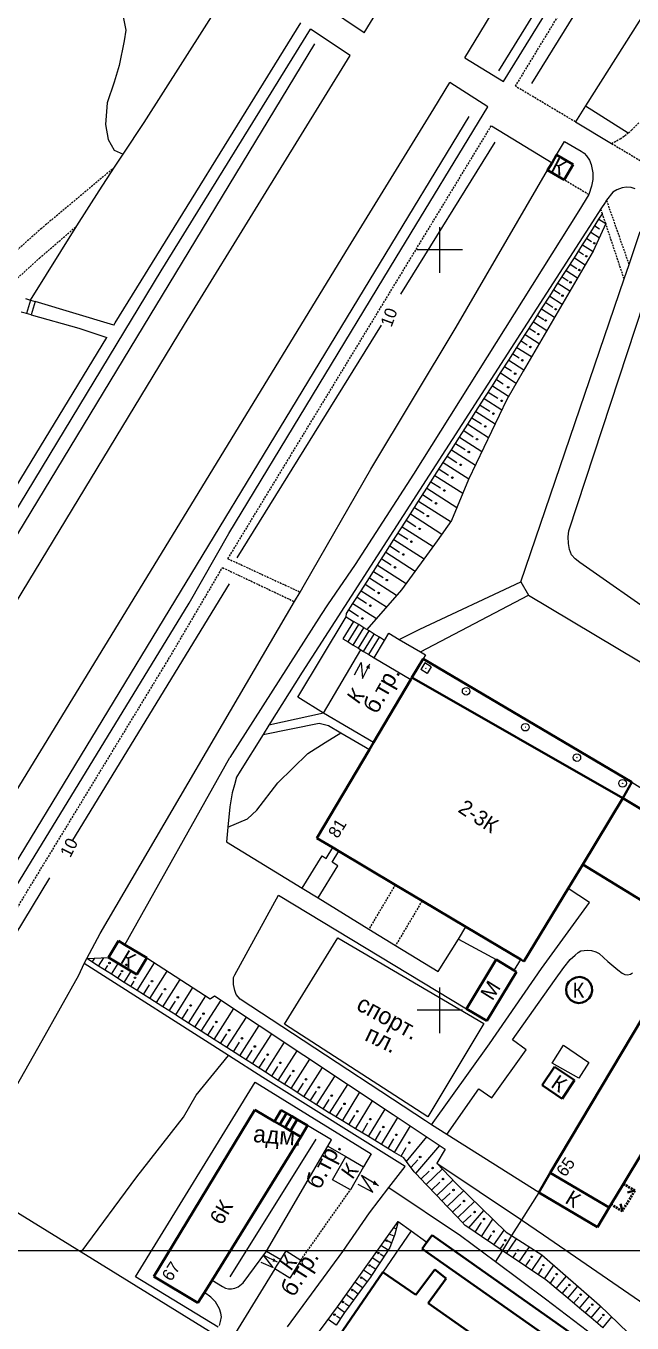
# Model space of a CAD drawing. Extents: x 1000 to 4000, y -5000 to -1000.
# Drawn here: x 2291.1 to 2450.5, y -1882.3 to -1541.1 of the extents above; entities that cross this region are included whole.
import ezdxf
from ezdxf.enums import TextEntityAlignment as Align

# ---------------------------------------------------------------- set-up
doc = ezdxf.new("R2010")
doc.units = 0
doc.header["$MEASUREMENT"] = 0
doc.linetypes.add('DASHED', pattern=[0.75, 0.5, -0.25])
for name, color, linetype in [('1', 7, 'CONTINUOUS'), ('11', 7, 'CONTINUOUS'), ('13', 7, 'CONTINUOUS'), ('16', 7, 'CONTINUOUS'), ('17', 7, 'CONTINUOUS'), ('24', 7, 'CONTINUOUS'), ('25', 7, 'CONTINUOUS'), ('37', 7, 'CONTINUOUS'), ('40', 7, 'CONTINUOUS'), ('42', 7, 'CONTINUOUS'), ('7', 7, 'CONTINUOUS'), ('границы команд_1', 10, 'CONTINUOUS')]:
    doc.layers.add(name, color=color, linetype=linetype)
doc.styles.get("Standard").update_dxf_attribs({"font": 'txt', "height": 0.2})

msp = doc.modelspace()

# ---------------------------------------------------------------- linework, layer by layer
at = {"layer": '1', "color": 253, "linetype": 'Continuous', "lineweight": 0}
for p, q in [((2400, -1606.06), (2400, -1594.02)), ((2405.96, -1600), (2394.04, -1600)), ((2400, -1806.06), (2400, -1794.02)), ((2405.96, -1800), (2394.04, -1800))]:
    msp.add_line(p, q, dxfattribs=at)
at = {"layer": '11', "color": 253, "linetype": 'Continuous', "lineweight": 0}
for p, q in [((2488.46, -1482.95), (2438.28, -1562.14)), ((2322.2, -1566.53), (2343.34, -1533.36)), ((2416.69, -1555.75), (2428.66, -1536.48)), ((2406.5, -1549.56), (2416.69, -1555.75)), ((2412.59, -1562.38), (2402.56, -1556.05)), ((2438.28, -1562.14), (2435.6, -1566.37)), ((2316.69, -1574.84), (2322.2, -1566.53)), ((2413.51, -1567.4), (2429.47, -1577.11)), ((2430.67, -1575.06), (2432.76, -1571.49)), ((2314.4, -1578.31), (2316.69, -1574.84)), ((2429.47, -1577.11), (2430.67, -1575.06)), ((2310.31, -1584.48), (2314.4, -1578.31)), ((2404.22, -1620.34), (2428.31, -1579.11)), ((2428.31, -1579.11), (2429.47, -1577.11)), ((2304.51, -1593.7), (2310.31, -1584.48)), ((2292.32, -1613.23), (2304.51, -1593.7)), ((2381.79, -1657.71), (2404.22, -1620.34)), ((2364.33, -1688.07), (2381.79, -1657.71)), ((2363.2, -1690.03), (2364.33, -1688.07)), ((2361.72, -1692.56), (2363.2, -1690.03)), ((2310.61, -1779.89), (2361.72, -1692.56)), ((2317.13, -1782.83), (2344.75, -1733.57)), ((2307.09, -1786.47), (2310.61, -1779.89)), ((2359.11, -1803.7), (2373.17, -1781.02)), ((2373.17, -1781.02), (2411.57, -1803.56)), ((2304.97, -1790.83), (2306.44, -1787.71)), ((2306.44, -1787.71), (2307.09, -1786.47)), ((2344.35, -1811.94), (2306.44, -1787.71)), ((2295.36, -1807.99), (2304.97, -1790.83)), ((2396.82, -1828.11), (2359.11, -1803.7)), ((2411.57, -1803.56), (2396.82, -1828.11)), ((2274.61, -1844.54), (2295.36, -1807.99)), ((2429.53, -1813.98), (2432.5, -1809.2)), ((2432.5, -1809.2), (2439.13, -1813.82)), ((2353.42, -1817.74), (2344.35, -1811.94)), ((2436.53, -1817.9), (2429.53, -1813.98)), ((2439.13, -1813.82), (2436.53, -1817.9)), ((2390.88, -1841.11), (2353.42, -1817.74)), ((2386.58, -1846.7), (2390.88, -1841.11)), ((2305.58, -1863.66), (2274.61, -1844.54)), ((2381.49, -1853.31), (2386.58, -1846.7)), ((2386.58, -1846.7), (2405.42, -1859.32)), ((2425.97, -1847.94), (2421.44, -1855.18)), ((2374.46, -1863.47), (2381.49, -1853.31)), ((2421.44, -1855.18), (2418.85, -1859.32)), ((2405.42, -1859.32), (2414.58, -1866.15)), ((2418.85, -1859.32), (2416.4, -1863.24)), ((2340.54, -1885.24), (2305.58, -1863.66)), ((2359.92, -1883.34), (2374.46, -1863.47)), ((2416.4, -1863.24), (2414.58, -1866.15)), ((2414.58, -1866.15), (2427.73, -1875.95)), ((2427.73, -1875.95), (2444.35, -1888.6))]:
    msp.add_line(p, q, dxfattribs=at)
at = {"layer": '11', "color": 253, "linetype": 'DASHED', "lineweight": 0}
for p, q in [((2419.84, -1557), (2431.34, -1538.11)), ((2435.6, -1566.37), (2419.84, -1557))]:
    msp.add_line(p, q, dxfattribs=at)
at = {"layer": '13', "color": 253, "linetype": 'Continuous', "lineweight": 40}
for p, q in [((2429.47, -1577.11), (2430.67, -1575.06)), ((2430.67, -1575.06), (2435.03, -1577.61)), ((2428.31, -1579.11), (2429.47, -1577.11)), ((2432.67, -1581.65), (2428.31, -1579.11)), ((2435.03, -1577.61), (2432.67, -1581.65)), ((2392.63, -1712.55), (2395.54, -1707.64)), ((2395.54, -1707.64), (2450.45, -1740.06)), ((2392.34, -1713.04), (2392.63, -1712.55)), ((2392.63, -1712.55), (2448.09, -1744.24)), ((2382.49, -1729.65), (2392.34, -1713.04)), ((2381.43, -1731.46), (2382.49, -1729.65)), ((2367.6, -1754.78), (2381.43, -1731.46)), ((2450.45, -1740.06), (2448.09, -1744.24)), ((2448.09, -1744.24), (2437.54, -1761.69)), ((2448.09, -1744.24), (2453.35, -1747.4)), ((2504.36, -1752.48), (2448.24, -1845.68)), ((2371.78, -1757.27), (2367.6, -1754.78)), ((2373.36, -1758.21), (2371.78, -1757.27)), ((2388.23, -1767.06), (2373.36, -1758.21)), ((2437.54, -1761.69), (2433.7, -1768.03)), ((2437.54, -1761.69), (2466.62, -1779.55)), ((2395.29, -1771.27), (2388.23, -1767.06)), ((2433.7, -1768.03), (2422.09, -1787.23)), ((2406.84, -1778.14), (2395.29, -1771.27)), ((2421.26, -1786.73), (2406.84, -1778.14)), ((2312.81, -1786.16), (2315.42, -1781.81)), ((2315.42, -1781.81), (2317.13, -1782.83)), ((2317.13, -1782.83), (2322.91, -1786.29)), ((2320.3, -1790.64), (2312.81, -1786.16)), ((2322.91, -1786.29), (2320.3, -1790.64)), ((2406.98, -1799.65), (2414.8, -1786.7)), ((2414.8, -1786.7), (2419.55, -1789.57)), ((2422.09, -1787.23), (2421.26, -1786.73)), ((2428.97, -1842.78), (2462.92, -1785.77)), ((2420.1, -1789.91), (2412.28, -1802.85)), ((2419.55, -1789.57), (2420.1, -1789.91)), ((2433.16, -1794.52), (2433.39, -1793.46)), ((2433.27, -1795.59), (2433.16, -1794.52)), ((2433.39, -1793.46), (2433.93, -1792.54)), ((2433.93, -1792.54), (2434.73, -1791.82)), ((2434.73, -1791.82), (2435.72, -1791.39)), ((2435.72, -1791.39), (2436.78, -1791.28)), ((2436.78, -1791.28), (2437.84, -1791.51)), ((2437.84, -1791.51), (2438.76, -1792.05)), ((2438.76, -1792.05), (2439.48, -1792.85)), ((2439.48, -1792.85), (2439.91, -1793.84)), ((2439.91, -1793.84), (2440.02, -1794.9)), ((2433.7, -1796.57), (2433.27, -1795.59)), ((2434.42, -1797.37), (2433.7, -1796.57)), ((2435.34, -1797.91), (2434.42, -1797.37)), ((2436.39, -1798.14), (2435.34, -1797.91)), ((2437.47, -1798.03), (2436.39, -1798.14)), ((2438.45, -1797.6), (2437.47, -1798.03)), ((2439.25, -1796.88), (2438.45, -1797.6)), ((2439.79, -1795.95), (2439.25, -1796.88)), ((2440.02, -1794.9), (2439.79, -1795.95)), ((2412.28, -1802.85), (2406.98, -1799.65)), ((2426.89, -1819.76), (2430.15, -1814.92)), ((2430.15, -1814.92), (2435.42, -1818.47)), ((2435.42, -1818.47), (2432.17, -1823.31)), ((2432.17, -1823.31), (2426.89, -1819.76)), ((2324.76, -1870.04), (2351.31, -1826.27)), ((2351.31, -1826.27), (2356.5, -1829.3)), ((2358.24, -1826.32), (2356.5, -1829.3)), ((2359.62, -1827.13), (2357.88, -1830.11)), ((2358.24, -1826.32), (2359.62, -1827.13)), ((2361, -1827.94), (2359.26, -1830.92)), ((2359.62, -1827.13), (2361, -1827.94)), ((2362.39, -1828.74), (2360.64, -1831.73)), ((2361, -1827.94), (2362.39, -1828.74)), ((2362.39, -1828.74), (2365.15, -1830.36)), ((2356.5, -1829.3), (2357.88, -1830.11)), ((2357.88, -1830.11), (2359.26, -1830.92)), ((2359.26, -1830.92), (2360.64, -1831.73)), ((2360.64, -1831.73), (2363.4, -1833.34)), ((2365.15, -1830.36), (2363.4, -1833.34)), ((2363.4, -1833.34), (2340.05, -1871.03)), ((2428.97, -1842.78), (2425.97, -1847.94)), ((2444.46, -1851.94), (2428.97, -1842.78)), ((2448.24, -1845.68), (2444.98, -1851.09)), ((2425.97, -1847.94), (2441.4, -1857.07)), ((2451.24, -1847.48), (2449.3, -1847.97)), ((2441.4, -1857.07), (2444.46, -1851.94)), ((2444.98, -1851.09), (2444.46, -1851.94)), ((2447.98, -1852.89), (2447.5, -1850.95)), ((2396.58, -1861.04), (2397.9, -1859.23)), ((2397.9, -1859.23), (2481.54, -1918.15)), ((2395.32, -1862.77), (2396.58, -1861.04)), ((2486.68, -1927.04), (2395.32, -1862.77)), ((2369.6, -1891.28), (2384.97, -1868.94)), ((2384.97, -1868.94), (2393.68, -1874.92)), ((2393.68, -1874.92), (2398.6, -1868.22)), ((2398.6, -1868.22), (2401.59, -1870.57)), ((2336.34, -1877.02), (2324.76, -1870.04)), ((2340.05, -1871.03), (2338.03, -1874.28)), ((2401.59, -1870.57), (2396.93, -1877.1)), ((2338.03, -1874.28), (2336.34, -1877.02)), ((2396.93, -1877.1), (2482.73, -1937.41))]:
    msp.add_line(p, q, dxfattribs=at)
at = {"layer": '13', "color": 253, "linetype": 'DASHED', "lineweight": 40}
for p, q in [((2448.24, -1845.68), (2451.24, -1847.48)), ((2451.24, -1847.48), (2447.98, -1852.89)), ((2447.98, -1852.89), (2444.98, -1851.09))]:
    msp.add_line(p, q, dxfattribs=at)
at = {"layer": '16', "color": 253, "linetype": 'Continuous', "lineweight": 0}
for p, q in [((2369.37, -1721.87), (2379.21, -1705.26)), ((2379.21, -1705.26), (2379.89, -1705.66)), ((2379.89, -1705.66), (2381.26, -1706.48)), ((2377.49, -1711.8), (2379.31, -1708.55)), ((2379.31, -1708.55), (2379.63, -1712.79)), ((2379.63, -1712.79), (2381.51, -1708.94)), ((2381.26, -1706.48), (2382.71, -1707.34)), ((2382.71, -1707.34), (2392.34, -1713.04)), ((2382.49, -1729.65), (2369.37, -1721.87)), ((2371.77, -1844.63), (2375.24, -1838.54)), ((2375.24, -1838.54), (2379.91, -1841.19)), ((2379.91, -1841.19), (2376.44, -1847.29)), ((2376.44, -1847.29), (2371.77, -1844.63)), ((2378.4, -1845.82), (2382.33, -1847.9)), ((2382.33, -1847.9), (2379.39, -1843.46)), ((2379.39, -1843.46), (2383.81, -1846.1)), ((2356.08, -1867.73), (2353.55, -1864.43)), ((2353.55, -1864.43), (2357.16, -1866.24)), ((2356.6, -1868.09), (2358.12, -1865.61)), ((2358.12, -1865.61), (2359.5, -1863.35)), ((2359.5, -1863.35), (2363.42, -1865.75)), ((2363.42, -1865.75), (2360.52, -1870.49)), ((2352.89, -1866.34), (2356.08, -1867.73)), ((2360.52, -1870.49), (2356.6, -1868.09))]:
    msp.add_line(p, q, dxfattribs=at)
for points in [[(2381.51, -1708.94), (2380.49, -1709.8), (2381.46, -1710.3)], [(2383.81, -1846.1), (2382.33, -1845.89), (2382.74, -1844.77)], [(2357.16, -1866.24), (2355.99, -1866.16), (2356.24, -1865.26)]]:
    msp.add_solid(points, dxfattribs=at)
at = {"layer": '24', "color": 253, "linetype": 'Continuous', "lineweight": 0}
for p, q in [((2406.5, -1549.56), (2418.1, -1530.47)), ((2380.03, -1542.91), (2386.33, -1532.67)), ((2380.03, -1542.91), (2369.59, -1535.89)), ((2314.56, -1619.23), (2363.43, -1540.28)), ((2326.64, -1605.58), (2365.9, -1541.94)), ((2376.33, -1548.94), (2365.9, -1541.94)), ((2368.89, -1561.04), (2376.33, -1548.94)), ((2398.39, -1562.91), (2402.56, -1556.05)), ((2352.86, -1587.06), (2368.89, -1561.04)), ((2388.5, -1602.07), (2412.59, -1562.38)), ((2438.28, -1562.14), (2449.53, -1569.26)), ((2375.27, -1600.59), (2398.39, -1562.91)), ((2435.6, -1566.37), (2445.14, -1572.04)), ((2432.76, -1571.49), (2437.12, -1574.04)), ((2437.12, -1574.04), (2437.96, -1574.61)), ((2437.96, -1574.61), (2438.57, -1575.26)), ((2438.57, -1575.26), (2439.29, -1576.44)), ((2439.29, -1576.44), (2439.79, -1577.57)), ((2439.79, -1577.57), (2440.24, -1579.77)), ((2440.24, -1581.55), (2439.87, -1583.28)), ((2440.24, -1579.77), (2440.24, -1581.55)), ((2439.14, -1585.51), (2436.49, -1589.8)), ((2439.87, -1583.28), (2439.14, -1585.51)), ((2445.42, -1584.82), (2443.83, -1586.98)), ((2446.52, -1584.22), (2445.42, -1584.82)), ((2447.91, -1583.69), (2446.52, -1584.22)), ((2449.04, -1583.57), (2447.91, -1583.69)), ((2450.32, -1583.63), (2449.04, -1583.57)), ((2451.3, -1583.96), (2450.32, -1583.63)), ((2332.77, -1619.69), (2352.86, -1587.06)), ((2436.49, -1589.8), (2392.99, -1659.05)), ((2442.29, -1589.23), (2440.86, -1591.41)), ((2443.41, -1587.55), (2442.29, -1589.23)), ((2443.83, -1586.98), (2443.41, -1587.55)), ((2440.86, -1591.41), (2363.79, -1711.07)), ((2433.91, -1673.93), (2460.59, -1592.57)), ((2449.75, -1603.84), (2452.69, -1595.21)), ((2328.66, -1676.77), (2375.27, -1600.59)), ((2344.46, -1674.6), (2388.5, -1602.07)), ((2247.29, -1736.5), (2326.64, -1605.58)), ((2448.44, -1607.68), (2449.75, -1603.84)), ((2421.26, -1687.34), (2448.44, -1607.68)), ((2314.2, -1619.88), (2293.55, -1613.61)), ((2292.47, -1617.13), (2304.98, -1620.65)), ((2260.56, -1738.66), (2332.77, -1619.69)), ((2314.2, -1619.88), (2314.56, -1619.23)), ((2244.17, -1734.86), (2312.39, -1623.09)), ((2304.98, -1620.65), (2312.39, -1623.09)), ((2392.99, -1659.05), (2377.65, -1682.82)), ((2334, -1692.96), (2344.46, -1674.6)), ((2433.71, -1675.49), (2433.91, -1673.93)), ((2286.57, -1745.57), (2328.66, -1676.77)), ((2433.8, -1677.24), (2433.71, -1675.49)), ((2434.09, -1678.84), (2433.8, -1677.24)), ((2434.63, -1680.24), (2434.09, -1678.84)), ((2435.55, -1681.31), (2434.63, -1680.24)), ((2436.75, -1682.26), (2435.55, -1681.31)), ((2377.65, -1682.82), (2370.41, -1693.36)), ((2461.99, -1699.96), (2436.75, -1682.26)), ((2394.7, -1699.76), (2421.26, -1687.34)), ((2421.26, -1687.34), (2423.29, -1690.85)), ((2394.86, -1705.79), (2423.29, -1690.85)), ((2423.29, -1690.85), (2470.6, -1719.16)), ((2249.95, -1830.4), (2334, -1692.96)), ((2370.41, -1693.36), (2368.78, -1695.9)), ((2368.78, -1695.9), (2344.75, -1733.57)), ((2362.61, -1717.66), (2375.3, -1696.55)), ((2375.3, -1696.55), (2377.27, -1697.76)), ((2385.42, -1702.77), (2386.55, -1700.86)), ((2386.55, -1700.86), (2389.27, -1702.48)), ((2389.27, -1702.48), (2394.7, -1699.76)), ((2389.27, -1702.48), (2394.86, -1705.79)), ((2394.86, -1705.79), (2396.18, -1706.57)), ((2396.18, -1706.57), (2395.54, -1707.64)), ((2363.79, -1711.07), (2354.99, -1725.09)), ((2369.37, -1721.87), (2362.61, -1717.66)), ((2369.37, -1721.87), (2354.99, -1725.09)), ((2353.47, -1727.52), (2368.23, -1724.49)), ((2354.99, -1725.09), (2353.47, -1727.52)), ((2368.23, -1724.49), (2370.69, -1725.16)), ((2370.69, -1725.16), (2373.91, -1727.05)), ((2353.47, -1727.52), (2347.41, -1737.17)), ((2373.91, -1727.05), (2381.43, -1731.46)), ((2346.52, -1738.77), (2345.93, -1740.73)), ((2347.41, -1737.17), (2346.52, -1738.77)), ((2345.34, -1742.87), (2344.68, -1746.55)), ((2345.93, -1740.73), (2345.34, -1742.87)), ((2450.45, -1740.06), (2455.82, -1743.36)), ((2344.68, -1746.55), (2344.2, -1751.9)), ((2344.2, -1751.9), (2343.85, -1755.7)), ((2343.85, -1755.7), (2363.75, -1767.91)), ((2363.75, -1767.91), (2368.98, -1759.4)), ((2368.98, -1759.4), (2370.06, -1760.16)), ((2370.06, -1760.16), (2371.78, -1757.27)), ((2371.62, -1761.13), (2373.36, -1758.21)), ((2367.97, -1770.5), (2373.14, -1762.06)), ((2373.14, -1762.06), (2371.62, -1761.13)), ((2346.07, -1790.71), (2357.53, -1769.77)), ((2357.53, -1769.77), (2406.98, -1799.65)), ((2363.75, -1767.91), (2367.97, -1770.5)), ((2367.97, -1770.5), (2381.31, -1778.69)), ((2439.34, -1771.72), (2433.7, -1768.03)), ((2426.69, -1789.02), (2439.34, -1771.72)), ((2381.31, -1778.69), (2388.32, -1782.99)), ((2404.83, -1781.35), (2406.84, -1778.14)), ((2388.32, -1782.99), (2399.49, -1789.85)), ((2399.49, -1789.85), (2404.83, -1781.35)), ((2404.83, -1781.35), (2414.8, -1786.7)), ((2437.04, -1784.45), (2437.89, -1784.29)), ((2437.89, -1784.29), (2438.88, -1784.26)), ((2438.88, -1784.26), (2439.81, -1784.34)), ((2439.81, -1784.34), (2440.95, -1784.66)), ((2322.91, -1786.29), (2339.59, -1797.05)), ((2419.55, -1789.57), (2421.26, -1786.73)), ((2432.55, -1788.83), (2434.24, -1786.72)), ((2434.24, -1786.72), (2435.54, -1785.51)), ((2435.54, -1785.51), (2436.31, -1784.86)), ((2436.31, -1784.86), (2437.04, -1784.45)), ((2440.95, -1784.66), (2441.84, -1785.15)), ((2441.84, -1785.15), (2444.14, -1787.21)), ((2444.14, -1787.21), (2446.81, -1789.4)), ((2345.7, -1791.46), (2346.07, -1790.71)), ((2412.99, -1808.88), (2426.69, -1789.02)), ((2430.16, -1792.19), (2432.55, -1788.83)), ((2446.81, -1789.4), (2447.94, -1790.29)), ((2447.94, -1790.29), (2448.63, -1790.61)), ((2448.63, -1790.61), (2449.36, -1790.69)), ((2449.36, -1790.69), (2450.09, -1790.57)), ((2450.09, -1790.57), (2450.65, -1790.21)), ((2345.68, -1792.22), (2345.7, -1791.46)), ((2345.68, -1793.25), (2345.68, -1792.22)), ((2346.04, -1794.88), (2345.68, -1793.25)), ((2419.05, -1807.82), (2430.16, -1792.19)), ((2339.59, -1797.05), (2340.7, -1796.26)), ((2340.7, -1796.26), (2387.7, -1827.45)), ((2346.38, -1795.91), (2346.04, -1794.88)), ((2347.4, -1797.12), (2346.38, -1795.91)), ((2361.24, -1806.16), (2347.4, -1797.12)), ((2396.15, -1829.14), (2361.24, -1806.16)), ((2422.69, -1810.45), (2419.05, -1807.82)), ((2397.77, -1830.16), (2412.99, -1808.88)), ((2413.64, -1823.1), (2422.69, -1810.45)), ((2319.88, -1870.12), (2351.39, -1818.95)), ((2351.39, -1818.95), (2381.89, -1837.83)), ((2401.78, -1832.69), (2410.2, -1820.67)), ((2410.2, -1820.67), (2413.64, -1823.1)), ((2387.7, -1827.45), (2401.37, -1836.55)), ((2371.43, -1834.14), (2365.15, -1830.36)), ((2397.77, -1830.16), (2396.15, -1829.14)), ((2401.78, -1832.69), (2397.77, -1830.16)), ((2370.48, -1835.76), (2371.43, -1834.14)), ((2425.97, -1847.94), (2401.78, -1832.69)), ((2354.36, -1863.42), (2370.48, -1835.76)), ((2370.48, -1835.76), (2375.24, -1838.54)), ((2381.89, -1837.83), (2379.91, -1841.19)), ((2401.37, -1836.55), (2399.2, -1840.23)), ((2399.2, -1840.23), (2421.44, -1855.18)), ((2373.03, -1878.02), (2388.96, -1855.62)), ((2388.96, -1855.62), (2392.43, -1858.09)), ((2421.44, -1855.18), (2427.24, -1859.09)), ((2392.43, -1858.09), (2384.97, -1868.94)), ((2392.43, -1858.09), (2396.58, -1861.04)), ((2427.24, -1859.09), (2459.31, -1881.22)), ((2348.25, -1871.72), (2354.2, -1863.7)), ((2354.2, -1863.7), (2354.36, -1863.42)), ((2354.36, -1863.42), (2358.12, -1865.61)), ((2356.6, -1868.09), (2343.03, -1890.04)), ((2341.69, -1883.37), (2319.88, -1870.12)), ((2340.05, -1871.03), (2342.77, -1872.72)), ((2340.05, -1871.03), (2342.77, -1872.72)), ((2342.77, -1872.72), (2343.56, -1873.13)), ((2346.05, -1873.16), (2346.9, -1872.75)), ((2346.9, -1872.75), (2348.25, -1871.72)), ((2339.74, -1875.52), (2338.03, -1874.28)), ((2340.99, -1876.77), (2339.74, -1875.52)), ((2343.56, -1873.13), (2344.38, -1873.36)), ((2344.38, -1873.36), (2345.2, -1873.34)), ((2345.2, -1873.34), (2346.05, -1873.16)), ((2342.02, -1878.61), (2340.99, -1876.77)), ((2342.39, -1879.72), (2342.02, -1878.61)), ((2342.5, -1880.64), (2342.39, -1879.72)), ((2365.32, -1888.5), (2373.03, -1878.02)), ((2341.97, -1882.92), (2342.31, -1881.89)), ((2342.31, -1881.89), (2342.5, -1880.64))]:
    msp.add_line(p, q, dxfattribs=at)
at = {"layer": '24', "color": 253, "linetype": 'DASHED', "lineweight": 0}
for p, q in [((2344.22, -1681.26), (2413.51, -1567.4)), ((2448.53, -1570.03), (2449.53, -1569.26)), ((2449.53, -1569.26), (2450.4, -1568.58)), ((2450.4, -1568.58), (2452.33, -1566.57)), ((2445.14, -1572.04), (2447.37, -1570.8)), ((2445.14, -1572.04), (2457.22, -1579.23)), ((2447.37, -1570.8), (2448.53, -1570.03)), ((2314.4, -1578.31), (2295.19, -1594.37)), ((2439.14, -1585.51), (2432.67, -1581.65)), ((2442.74, -1590.56), (2442.29, -1589.23)), ((2449.75, -1603.84), (2443.83, -1586.98)), ((2443.58, -1593.1), (2442.74, -1590.56)), ((2448.44, -1607.68), (2443.58, -1593.1)), ((2295.19, -1594.37), (2276.43, -1611.1)), ((2294.66, -1602.21), (2304.51, -1593.7)), ((2284.98, -1611.01), (2294.66, -1602.21)), ((2344.22, -1681.26), (2363.2, -1690.03)), ((2328.61, -1707.72), (2342.8, -1683.6)), ((2342.8, -1683.6), (2361.72, -1692.56)), ((2266.97, -1808.97), (2328.61, -1707.72)), ((2388.23, -1767.06), (2381.31, -1778.69)), ((2395.29, -1771.27), (2388.32, -1782.99)), ((2363.42, -1865.75), (2376.44, -1847.29))]:
    msp.add_line(p, q, dxfattribs=at)
at = {"layer": '25', "color": 253, "linetype": 'Continuous', "lineweight": 0}
for p, q in [((2290.95, -1612.82), (2292.32, -1613.23)), ((2292.32, -1613.23), (2291.24, -1616.8)), ((2292.32, -1613.23), (2293.55, -1613.61)), ((2293.55, -1613.61), (2292.47, -1617.13)), ((2291.24, -1616.8), (2289.86, -1616.42)), ((2292.47, -1617.13), (2291.24, -1616.8)), ((2377.27, -1697.76), (2374.45, -1702.33)), ((2375.81, -1703.17), (2378.63, -1698.59)), ((2378.63, -1698.59), (2377.27, -1697.76)), ((2379.99, -1699.43), (2378.63, -1698.59)), ((2374.45, -1702.33), (2375.81, -1703.17)), ((2377.17, -1704.01), (2379.99, -1699.43)), ((2378.53, -1704.84), (2381.34, -1700.26)), ((2379.89, -1705.66), (2382.7, -1701.1)), ((2380.76, -1699.9), (2379.99, -1699.43)), ((2381.34, -1700.26), (2380.76, -1699.9)), ((2381.26, -1706.48), (2384.06, -1701.93)), ((2382.7, -1701.1), (2381.34, -1700.26)), ((2384.06, -1701.93), (2382.7, -1701.1)), ((2385.42, -1702.77), (2384.06, -1701.93)), ((2375.81, -1703.17), (2377.17, -1704.01)), ((2377.17, -1704.01), (2378.53, -1704.84)), ((2378.53, -1704.84), (2379.21, -1705.26)), ((2382.71, -1707.34), (2385.42, -1702.77))]:
    msp.add_line(p, q, dxfattribs=at)
at = {"layer": '37', "color": 253, "linetype": 'Continuous', "lineweight": 0}
for p, q in [((2439.66, -1595.36), (2441.82, -1591.99)), ((2443.58, -1593.1), (2440.29, -1600.4)), ((2441.82, -1591.99), (2442.74, -1590.56)), ((2441.82, -1591.99), (2443.59, -1593.12)), ((2437.51, -1598.73), (2439.66, -1595.36)), ((2439.66, -1595.36), (2441.91, -1596.8)), ((2440.74, -1593.67), (2441.97, -1594.46)), ((2435.35, -1602.1), (2437.51, -1598.73)), ((2437.51, -1598.73), (2440.25, -1600.48)), ((2438.59, -1597.04), (2439.86, -1597.86)), ((2440.29, -1600.4), (2421.85, -1631.9)), ((2433.19, -1605.46), (2435.35, -1602.1)), ((2435.35, -1602.1), (2438.22, -1603.93)), ((2436.43, -1600.41), (2437.74, -1601.25)), ((2431.03, -1608.83), (2433.19, -1605.46)), ((2433.19, -1605.46), (2436.2, -1607.39)), ((2434.27, -1603.78), (2436.01, -1604.89)), ((2428.88, -1612.2), (2431.03, -1608.83)), ((2431.03, -1608.83), (2434.18, -1610.84)), ((2432.11, -1607.15), (2433.73, -1608.19)), ((2426.72, -1615.57), (2428.88, -1612.2)), ((2428.88, -1612.2), (2432.15, -1614.3)), ((2429.96, -1610.52), (2431.61, -1611.57)), ((2424.56, -1618.94), (2426.72, -1615.57)), ((2426.72, -1615.57), (2430.13, -1617.75)), ((2427.8, -1613.89), (2429.71, -1615.11)), ((2422.41, -1622.31), (2424.56, -1618.94)), ((2423.49, -1620.62), (2425.09, -1621.65)), ((2424.56, -1618.94), (2428.11, -1621.21)), ((2425.64, -1617.26), (2427.31, -1618.33)), ((2420.25, -1625.68), (2422.41, -1622.31)), ((2421.33, -1623.99), (2422.91, -1625.01)), ((2422.41, -1622.31), (2426.09, -1624.66)), ((2418.09, -1629.05), (2420.25, -1625.68)), ((2419.17, -1627.36), (2420.83, -1628.42)), ((2420.25, -1625.68), (2424.06, -1628.12)), ((2415.94, -1632.41), (2418.09, -1629.05)), ((2417.01, -1630.73), (2418.77, -1631.85)), ((2418.09, -1629.05), (2422.04, -1631.57)), ((2413.78, -1635.78), (2415.94, -1632.41)), ((2414.86, -1634.1), (2416.65, -1635.25)), ((2415.94, -1632.41), (2420.05, -1635.05)), ((2421.85, -1631.9), (2417.59, -1639.36)), ((2411.62, -1639.15), (2413.78, -1635.78)), ((2412.7, -1637.47), (2415.23, -1639.08)), ((2413.78, -1635.78), (2418.06, -1638.53)), ((2417.59, -1639.36), (2407.52, -1660.39)), ((2409.47, -1642.52), (2411.62, -1639.15)), ((2410.54, -1640.84), (2413.07, -1642.45)), ((2411.62, -1639.15), (2416.26, -1642.12)), ((2407.31, -1645.89), (2409.47, -1642.52)), ((2408.39, -1644.2), (2410.91, -1645.82)), ((2409.47, -1642.52), (2414.52, -1645.76)), ((2405.15, -1649.26), (2407.31, -1645.89)), ((2406.23, -1647.57), (2408.76, -1649.19)), ((2407.31, -1645.89), (2412.78, -1649.39)), ((2402.99, -1652.62), (2405.15, -1649.26)), ((2404.07, -1650.94), (2406.6, -1652.56)), ((2405.15, -1649.26), (2411.04, -1653.03)), ((2400.84, -1655.99), (2402.99, -1652.62)), ((2401.91, -1654.31), (2404.44, -1655.93)), ((2402.99, -1652.62), (2409.3, -1656.67)), ((2398.68, -1659.36), (2400.84, -1655.99)), ((2399.76, -1657.68), (2402.28, -1659.3)), ((2400.84, -1655.99), (2407.56, -1660.3)), ((2396.52, -1662.73), (2398.68, -1659.36)), ((2397.6, -1661.05), (2400.13, -1662.66)), ((2398.68, -1659.36), (2406.01, -1664.06)), ((2407.52, -1660.39), (2403.07, -1671.2)), ((2394.37, -1666.1), (2396.52, -1662.73)), ((2395.44, -1664.41), (2397.97, -1666.03)), ((2396.52, -1662.73), (2404.46, -1667.82)), ((2392.21, -1669.47), (2394.37, -1666.1)), ((2393.29, -1667.78), (2395.81, -1669.4)), ((2394.37, -1666.1), (2402.92, -1671.57)), ((2390.05, -1672.84), (2392.21, -1669.47)), ((2391.13, -1671.15), (2393.66, -1672.77)), ((2392.21, -1669.47), (2400.52, -1674.79)), ((2403.07, -1671.2), (2399.28, -1676.53)), ((2387.89, -1676.2), (2390.05, -1672.84)), ((2388.97, -1674.52), (2391.5, -1676.14)), ((2390.05, -1672.84), (2398.18, -1678.04)), ((2385.74, -1679.57), (2387.89, -1676.2)), ((2386.82, -1677.89), (2389.34, -1679.51)), ((2387.89, -1676.2), (2395.82, -1681.28)), ((2399.28, -1676.53), (2389.84, -1689.47)), ((2383.58, -1682.94), (2385.74, -1679.57)), ((2384.66, -1681.26), (2387.18, -1682.88)), ((2385.74, -1679.57), (2393.46, -1684.52)), ((2381.42, -1686.31), (2383.58, -1682.94)), ((2382.5, -1684.63), (2385.03, -1686.24)), ((2383.58, -1682.94), (2391.1, -1687.76)), ((2379.27, -1689.68), (2381.42, -1686.31)), ((2380.34, -1687.99), (2382.87, -1689.61)), ((2381.42, -1686.31), (2388.6, -1690.9)), ((2377.11, -1693.05), (2379.27, -1689.68)), ((2378.19, -1691.36), (2380.71, -1692.98)), ((2379.27, -1689.68), (2385.94, -1693.95)), ((2389.84, -1689.47), (2380.76, -1699.9)), ((2375.3, -1696.55), (2375.42, -1695.68)), ((2375.42, -1695.68), (2377.11, -1693.05)), ((2376.03, -1694.73), (2378.56, -1696.35)), ((2377.11, -1693.05), (2383.29, -1697)), ((2307.09, -1786.47), (2312.81, -1786.16)), ((2310.19, -1788.43), (2307.09, -1786.47)), ((2308.53, -1787.39), (2309.18, -1786.36)), ((2310.19, -1788.43), (2311.58, -1786.23)), ((2313.57, -1790.57), (2315.38, -1787.7)), ((2320.33, -1794.84), (2324.92, -1787.58)), ((2313.57, -1790.57), (2310.19, -1788.43)), ((2311.88, -1789.5), (2312.66, -1788.26)), ((2316.95, -1792.7), (2313.57, -1790.57)), ((2315.26, -1791.63), (2316.11, -1790.29)), ((2316.95, -1792.7), (2318.81, -1789.76)), ((2323.72, -1796.98), (2328.28, -1789.75)), ((2320.33, -1794.84), (2316.95, -1792.7)), ((2318.64, -1793.77), (2319.52, -1792.38)), ((2322.02, -1795.91), (2323.63, -1793.37)), ((2327.1, -1799.11), (2331.64, -1791.92)), ((2330.48, -1801.25), (2335, -1794.09)), ((2323.72, -1796.98), (2320.33, -1794.84)), ((2327.1, -1799.11), (2323.72, -1796.98)), ((2325.41, -1798.04), (2327.01, -1795.51)), ((2328.79, -1800.18), (2330.39, -1797.64)), ((2333.85, -1803.4), (2338.4, -1796.28)), ((2337.22, -1805.56), (2342.43, -1797.4)), ((2330.48, -1801.25), (2327.1, -1799.11)), ((2330.7, -1801.39), (2330.48, -1801.25)), ((2333.85, -1803.4), (2330.7, -1801.39)), ((2332.17, -1802.32), (2333.77, -1799.78)), ((2340.59, -1807.71), (2345.76, -1799.62)), ((2337.22, -1805.56), (2333.85, -1803.4)), ((2335.53, -1804.48), (2337.15, -1801.95)), ((2338.91, -1806.63), (2340.52, -1804.1)), ((2343.96, -1809.86), (2349.09, -1801.83)), ((2347.33, -1812.02), (2352.43, -1804.04)), ((2340.59, -1807.71), (2337.22, -1805.56)), ((2343.96, -1809.86), (2340.59, -1807.71)), ((2342.28, -1808.79), (2343.89, -1806.26)), ((2350.7, -1814.17), (2355.76, -1806.26)), ((2347.33, -1812.02), (2343.96, -1809.86)), ((2345.65, -1810.94), (2347.26, -1808.41)), ((2349.02, -1813.09), (2350.63, -1810.57)), ((2354.07, -1816.32), (2359.09, -1808.47)), ((2357.44, -1818.48), (2362.43, -1810.68)), ((2350.7, -1814.17), (2347.33, -1812.02)), ((2354.07, -1816.32), (2350.7, -1814.17)), ((2352.39, -1815.25), (2354, -1812.72)), ((2355.76, -1817.4), (2357.37, -1814.87)), ((2360.82, -1820.63), (2365.76, -1812.89)), ((2364.19, -1822.79), (2369.09, -1815.11)), ((2357.44, -1818.48), (2354.07, -1816.32)), ((2360.82, -1820.63), (2357.44, -1818.48)), ((2359.13, -1819.55), (2360.74, -1817.03)), ((2367.56, -1824.94), (2372.43, -1817.32)), ((2364.19, -1822.79), (2360.82, -1820.63)), ((2362.5, -1821.71), (2364.12, -1819.18)), ((2365.87, -1823.86), (2367.49, -1821.33)), ((2370.93, -1827.09), (2375.76, -1819.53)), ((2374.35, -1829.16), (2378.9, -1821.62)), ((2367.56, -1824.94), (2364.19, -1822.79)), ((2370.93, -1827.09), (2367.56, -1824.94)), ((2369.24, -1826.02), (2370.86, -1823.49)), ((2377.78, -1831.22), (2382.24, -1823.83)), ((2370.99, -1827.13), (2370.93, -1827.09)), ((2374.35, -1829.16), (2370.99, -1827.13)), ((2372.61, -1828.17), (2374.23, -1825.64)), ((2376.06, -1830.19), (2377.61, -1827.62)), ((2381.2, -1833.29), (2385.57, -1826.05)), ((2384.63, -1835.36), (2388.91, -1828.26)), ((2377.78, -1831.22), (2374.35, -1829.16)), ((2381.2, -1833.29), (2377.78, -1831.22)), ((2379.49, -1832.26), (2381.04, -1829.69)), ((2382.91, -1834.32), (2384.46, -1831.75)), ((2388.05, -1837.42), (2392.24, -1830.48)), ((2384.63, -1835.36), (2381.2, -1833.29)), ((2388.05, -1837.42), (2384.63, -1835.36)), ((2386.34, -1836.39), (2387.89, -1833.82)), ((2391.18, -1839.81), (2396.52, -1833.33)), ((2390.51, -1838.9), (2388.05, -1837.42)), ((2389.77, -1838.45), (2391.14, -1836.18)), ((2391.18, -1839.81), (2390.51, -1838.9)), ((2393.62, -1842.98), (2399.95, -1835.61)), ((2393.2, -1842.55), (2391.18, -1839.81)), ((2392.37, -1841.42), (2394.14, -1839.36)), ((2395, -1844.43), (2397.17, -1842.36)), ((2396.38, -1845.87), (2400.66, -1841.79)), ((2399.2, -1840.23), (2404.27, -1845.65)), ((2393.62, -1842.98), (2393.2, -1842.55)), ((2396.38, -1845.87), (2393.62, -1842.98)), ((2397.76, -1847.32), (2399.93, -1845.25)), ((2399.14, -1848.77), (2403.39, -1844.71)), ((2404.27, -1845.65), (2417.42, -1858.41)), ((2399.14, -1848.77), (2396.38, -1845.87)), ((2401.9, -1851.66), (2399.14, -1848.77)), ((2400.52, -1850.21), (2402.69, -1848.14)), ((2401.9, -1851.66), (2406.22, -1847.54)), ((2404.67, -1854.55), (2401.9, -1851.66)), ((2403.28, -1853.11), (2405.45, -1851.03)), ((2404.67, -1854.55), (2409.09, -1850.33)), ((2388.96, -1855.62), (2388.03, -1859.28)), ((2406.66, -1856.64), (2404.67, -1854.55)), ((2406.05, -1856), (2408.22, -1853.93)), ((2407.58, -1857.27), (2411.52, -1852.68)), ((2409.24, -1858.39), (2410.92, -1855.9)), ((2410.89, -1859.51), (2413.93, -1855.02)), ((2387.95, -1859.49), (2386.59, -1858.95)), ((2388.47, -1857.54), (2387.78, -1857.27)), ((2388.03, -1859.28), (2387.95, -1859.49)), ((2407.58, -1857.27), (2406.66, -1856.64)), ((2410.89, -1859.51), (2407.58, -1857.27)), ((2412.55, -1860.63), (2413.57, -1859.13)), ((2414.2, -1861.75), (2416.85, -1857.85)), ((2417.42, -1858.41), (2418.85, -1859.32)), ((2418.85, -1859.32), (2426.83, -1864.41)), ((2386.34, -1863.14), (2384.47, -1861.93)), ((2387.22, -1861.33), (2386.33, -1860.74)), ((2386.77, -1862.48), (2386.34, -1863.14)), ((2387.95, -1859.49), (2386.77, -1862.48)), ((2414.2, -1861.75), (2410.89, -1859.51)), ((2417.51, -1864), (2414.2, -1861.75)), ((2415.86, -1862.88), (2416.78, -1861.51)), ((2417.51, -1864), (2420.13, -1860.14)), ((2420.83, -1866.24), (2423.5, -1862.29)), ((2384.17, -1866.5), (2382.16, -1865.19)), ((2386.34, -1863.14), (2384.17, -1866.5)), ((2385.26, -1864.82), (2384.26, -1864.17)), ((2420.83, -1866.24), (2417.51, -1864)), ((2419.17, -1865.12), (2420.04, -1863.84)), ((2424.14, -1868.49), (2420.83, -1866.24)), ((2422.48, -1867.36), (2423.68, -1865.59)), ((2424.14, -1868.49), (2426.88, -1864.44)), ((2426.83, -1864.41), (2441.96, -1877.57)), ((2381.99, -1869.85), (2379.84, -1868.45)), ((2383.08, -1868.17), (2381.9, -1867.41)), ((2384.17, -1866.5), (2381.99, -1869.85)), ((2427.45, -1870.73), (2424.14, -1868.49)), ((2425.79, -1869.61), (2426.89, -1867.98)), ((2427.45, -1870.73), (2429.91, -1867.09)), ((2379.64, -1873.09), (2377.27, -1876.31)), ((2379.64, -1873.09), (2377.61, -1871.59)), ((2381.73, -1870.25), (2379.64, -1873.09)), ((2380.83, -1871.48), (2379.68, -1870.63)), ((2381.99, -1869.85), (2381.73, -1870.25)), ((2428.27, -1871.29), (2427.45, -1870.73)), ((2430.57, -1873.23), (2428.27, -1871.29)), ((2429.1, -1871.85), (2430.16, -1870.29)), ((2430.57, -1873.23), (2433.28, -1870.02)), ((2432.1, -1874.52), (2433.51, -1872.85)), ((2433.62, -1875.81), (2436.29, -1872.64)), ((2377.27, -1876.31), (2375.29, -1874.85)), ((2377.27, -1876.31), (2375.42, -1878.81)), ((2378.46, -1874.7), (2377.32, -1873.86)), ((2433.62, -1875.81), (2430.57, -1873.23)), ((2436.68, -1878.39), (2433.62, -1875.81)), ((2435.15, -1877.1), (2436.5, -1875.5)), ((2436.68, -1878.39), (2439.31, -1875.27)), ((2374.92, -1879.54), (2372.65, -1882.84)), ((2374.92, -1879.54), (2372.93, -1878.17)), ((2375.42, -1878.81), (2374.92, -1879.54)), ((2376.05, -1877.9), (2374.99, -1877.16)), ((2439.74, -1880.97), (2436.68, -1878.39)), ((2438.21, -1879.68), (2439.49, -1878.16)), ((2439.74, -1880.97), (2442.33, -1877.9)), ((2441.96, -1877.57), (2454.59, -1889.81)), ((2372.65, -1882.84), (2370.55, -1881.39)), ((2373.79, -1881.19), (2372.76, -1880.48)), ((2442.79, -1883.55), (2439.74, -1880.97)), ((2441.27, -1882.26), (2442.54, -1880.75)), ((2442.79, -1883.55), (2445.19, -1880.71))]:
    msp.add_line(p, q, dxfattribs=at)
for centre in [(2440.57, -1598.28), (2438.48, -1601.7), (2436.66, -1605.34), (2434.32, -1608.56), (2432.23, -1612.06), (2430.41, -1615.64), (2427.79, -1618.6), (2425.87, -1622.19), (2423.78, -1625.58), (2421.67, -1629.07), (2419.78, -1632.61), (2417.93, -1636.16), (2416.22, -1639.74), (2414.06, -1643.11), (2411.9, -1646.48), (2409.75, -1649.84), (2407.59, -1653.21), (2405.43, -1656.58), (2403.27, -1659.95), (2401.12, -1663.32), (2398.96, -1666.69), (2396.8, -1670.06), (2394.65, -1673.42), (2392.49, -1676.79), (2390.33, -1680.16), (2388.18, -1683.53), (2386.02, -1686.9), (2383.86, -1690.27), (2381.7, -1693.63), (2379.55, -1697), (2313.07, -1787.59), (2316.36, -1789.74), (2317.51, -1788.1), (2319.8, -1791.5), (2324.27, -1792.38), (2327.66, -1794.51), (2331.04, -1796.65), (2334.42, -1798.79), (2337.8, -1800.96), (2341.17, -1803.11), (2344.54, -1805.27), (2347.92, -1807.42), (2351.29, -1809.57), (2354.66, -1811.73), (2358.03, -1813.88), (2361.4, -1816.04), (2364.77, -1818.19), (2368.14, -1820.34), (2371.51, -1822.5), (2374.88, -1824.65), (2378.24, -1826.62), (2381.67, -1828.68), (2385.09, -1830.75), (2388.52, -1832.81), (2391.94, -1834.88), (2394.79, -1838.62), (2398.04, -1841.55), (2400.8, -1844.44), (2403.56, -1847.33), (2406.32, -1850.23), (2409.09, -1853.12), (2411.6, -1854.93), (2414.09, -1858.23), (2385.99, -1860.65), (2417.2, -1860.54), (2383.78, -1863.89), (2420.51, -1863.18), (2424.09, -1864.9), (2381.52, -1867.16), (2427.2, -1867.08), (2430.72, -1869.45), (2379.29, -1870.38), (2433.99, -1872.32), (2376.91, -1873.6), (2436.98, -1874.84), (2372.25, -1880.13), (2374.51, -1876.79), (2440.04, -1877.48), (2442.96, -1880.19)]:
    msp.add_circle(centre, 0.2, dxfattribs=at)
at = {"layer": '40', "color": 253, "linetype": 'Continuous', "lineweight": 0}
for p, q in [((2415.52, -1552.94), (2489.23, -1433.14)), ((2424.17, -1556.3), (2457.63, -1502.23)), ((2316.12, -1536.01), (2317.41, -1542.22)), ((2316.89, -1545.07), (2315.6, -1551.55)), ((2317.41, -1542.22), (2316.89, -1545.07)), ((2367.03, -1545.85), (2272.23, -1702.12)), ((2315.6, -1551.55), (2314.31, -1555.95)), ((2314.31, -1555.95), (2312.49, -1561.39)), ((2312.49, -1561.39), (2311.98, -1567.09)), ((2275.43, -1782.68), (2407.69, -1564.97)), ((2311.98, -1567.09), (2312.75, -1570.97)), ((2312.75, -1570.97), (2314.31, -1573.82)), ((2389.7, -1611.7), (2414.53, -1571.73)), ((2314.31, -1573.82), (2316.69, -1574.84)), ((2346.64, -1681.05), (2384.64, -1619.85)), ((2344.59, -1687.87), (2303.37, -1755.34)), ((2365.22, -1732.54), (2369.8, -1729.61)), ((2369.8, -1729.61), (2373.91, -1727.05)), ((2357.32, -1740.21), (2365.22, -1732.54)), ((2351.8, -1747.4), (2357.32, -1740.21)), ((2344.2, -1751.9), (2349.35, -1749.69)), ((2349.35, -1749.69), (2351.8, -1747.4)), ((2297.32, -1765.23), (2256.7, -1831.91)), ((2335.91, -1822.34), (2344.35, -1811.94)), ((2332.51, -1828.19), (2335.91, -1822.34)), ((2320.28, -1843.89), (2332.51, -1828.19)), ((2344.83, -1870.16), (2367.39, -1833.95)), ((2305.58, -1863.66), (2320.28, -1843.89))]:
    msp.add_line(p, q, dxfattribs=at)
at = {"layer": '7', "color": 253, "linetype": 'Continuous', "lineweight": 0}
for p, q in [((2395.97, -1708.69), (2394.92, -1710.4)), ((2397.67, -1709.74), (2395.97, -1708.69)), ((2396.63, -1711.44), (2394.92, -1710.4)), ((2397.67, -1709.74), (2396.63, -1711.44))]:
    msp.add_line(p, q, dxfattribs=at)
for centre, radius in [((2406.88, -1716.14), 1), ((2406.88, -1716.14), 0.041), ((2422.45, -1725.58), 1), ((2422.45, -1725.58), 0.041), ((2436, -1733.57), 1), ((2436, -1733.57), 0.041), ((2448.02, -1740.35), 1), ((2448.02, -1740.35), 0.041)]:
    msp.add_circle(centre, radius, dxfattribs=at)
msp.add_ellipse((2396.3, -1710.07), major_axis=(0.029, 0.029), ratio=1, start_param=1.807618, end_param=8.090803, dxfattribs=at)
at = {"layer": 'границы команд_1', "color": 251, "lineweight": 0}
msp.add_lwpolyline([(1033.44, -1863.26), (3102.46, -1863.26), (3102.46, -4710.9), (1033.44, -4710.9)], close=True, dxfattribs=at)

# ---------------------------------------------------------------- texts
at = {"layer": '17', "color": 253, "linetype": 'Continuous', "lineweight": 0}
for s, height, rotation, p in [('К', 4, 332.4245, (2431.24, -1578.1)), ('б.тр.', 4.5, 60.3739, (2385.03, -1715.92)), ('К', 4, 53.8921, (2377.81, -1717.33)), ('2-3К', 4, 326.7148, (2410.11, -1749.01)), ('81', 3.2, 58.4824, (2372.98, -1752.16)), ('К', 4, 329.0194, (2318.01, -1786.5)), ('М', 4, 58.0304, (2413.27, -1794.79)), ('спорт.', 4.5, 331.3609, (2386.05, -1802.5)), ('пл.', 4.5, 334.5308, (2384.69, -1807.66)), ('К', 4, 325.262, (2431.32, -1819.3)), ('адм.', 4.5, 355.3162, (2357.19, -1833.61)), ('б.тр.', 4.5, 62.7649, (2369.78, -1840.95)), ('65', 3.2, 54.4241, (2433.03, -1841.24)), ('К', 4, 53.8921, (2376.24, -1842.3)), ('К', 4, 328.8727, (2434.99, -1849.67)), ('6К', 4, 60.0033, (2342.46, -1853.14)), ('67', 3.2, 56.6901, (2329.24, -1868.69)), ('К', 4, 53.8921, (2360.07, -1866.39)), ('б.тр.', 4.5, 57.8728, (2363.47, -1869.35))]:
    msp.add_text(s, height=height, rotation=rotation, dxfattribs=at).set_placement(p, align=Align.MIDDLE)
msp.add_text('К', height=4, dxfattribs=at).set_placement((2436.42, -1794.75), align=Align.MIDDLE)
at = {"layer": '42', "color": 253, "linetype": 'Continuous', "lineweight": 0}
for rotation, p in [(69.7178, (2386.56, -1617.75)), (63.7505, (2302.4, -1757.24))]:
    msp.add_text('10', height=3.2, rotation=rotation, dxfattribs=at).set_placement(p, align=Align.MIDDLE)

doc.saveas('drawing.dxf')
